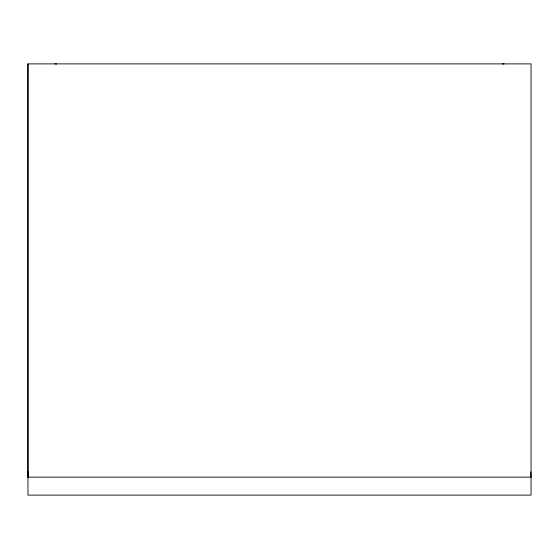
<?xml version="1.0" encoding="UTF-8"?>
<svg xmlns="http://www.w3.org/2000/svg" width="559" height="559" viewBox="0 0 559 559"><rect width="100%" height="100%" fill="white"/><g stroke="black" fill="none" stroke-linecap="round" stroke-linejoin="round"><path stroke-width="0.84" d="M530.791 471.922L531.05 477.148L27.95 477.148L27.95 63.887L531.05 63.887L531.05 495.113L27.95 495.113L27.95 63.887M27.95 477.148L28.209 471.922M502.359 63.992L504.099 63.887M54.901 63.887L56.641 63.992"/></g></svg>
